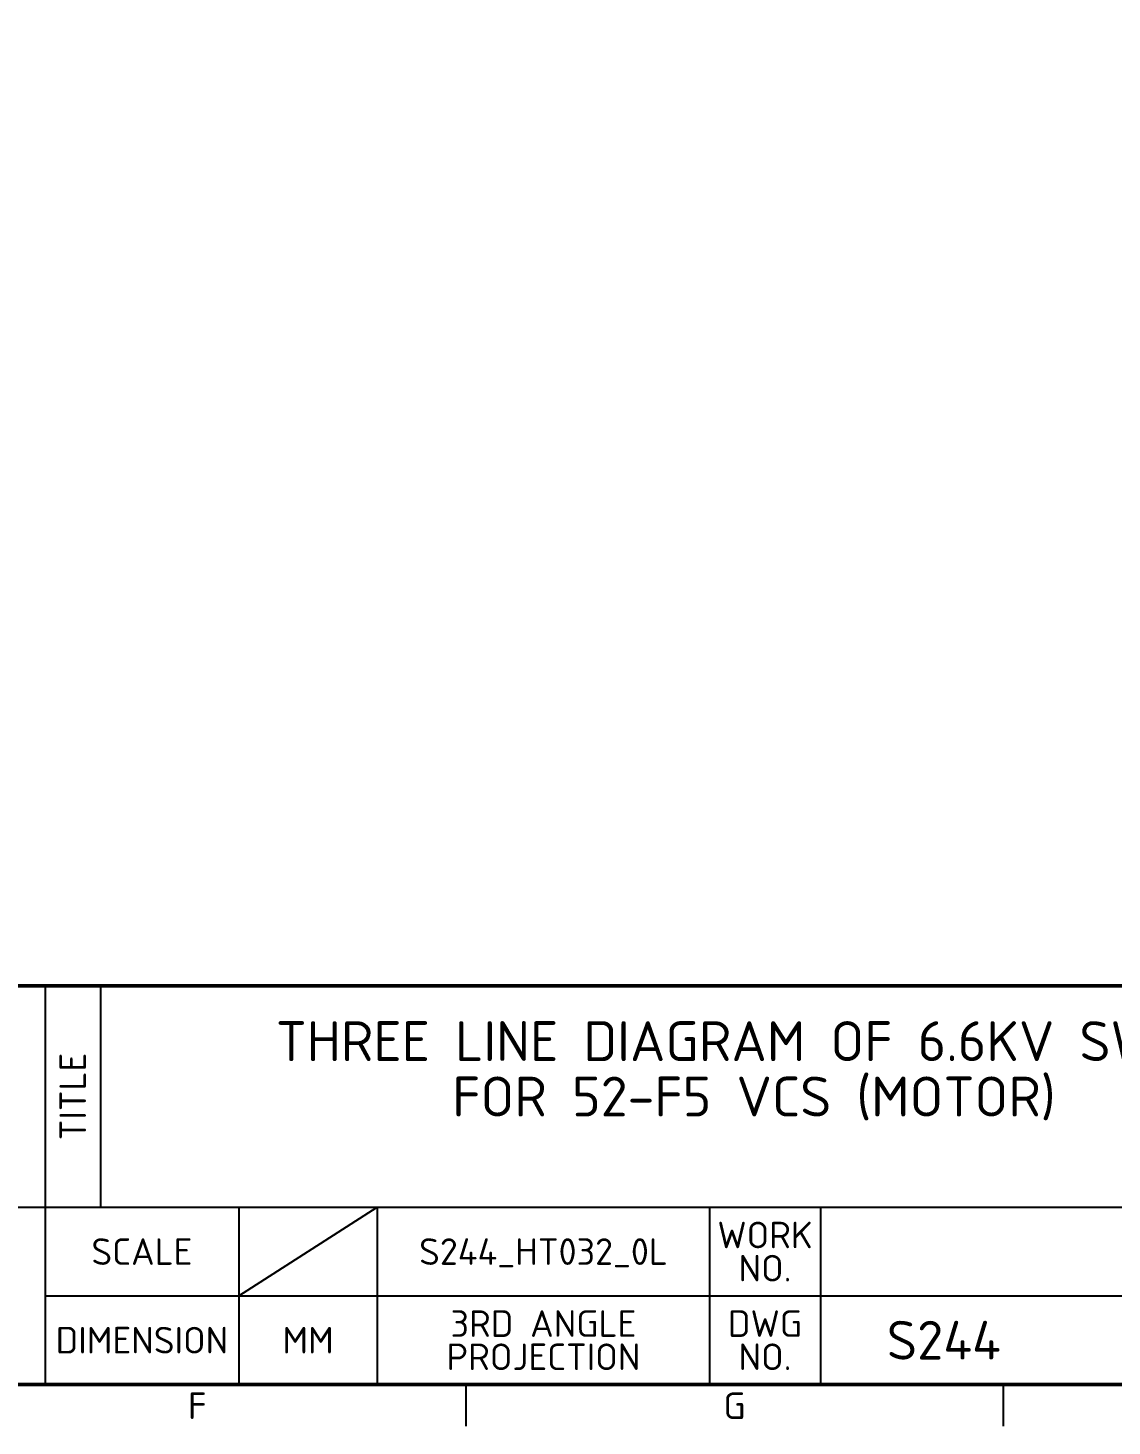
# Model space of a CAD drawing. Header units: millimetres. Extents: x 0 to 612, y 1 to 337.
# Drawn here: x 294.2 to 401.9, y 3 to 141.9 of the extents above; entities that cross this region are included whole.
import ezdxf
from ezdxf.enums import TextEntityAlignment as Align

# ---------------------------------------------------------------- set-up
doc = ezdxf.new("R2010")
doc.units = ezdxf.units.MM
for name, color, linetype in [('MISC', 7, 'Continuous'), ('Sheet Line', 3, 'Continuous'), ('Sheet Text', 2, 'Continuous'), ('SYMS', 7, 'Continuous')]:
    doc.layers.add(name, color=color, linetype=linetype)
doc.layers.add('Sheet Out Line', color=2, linetype='Continuous', lineweight=50)
doc.styles.add('WD_IEC', font='ISOCP2.shx', dxfattribs={"width": 1.1, "height": 2.4, "bigfont": 'whgtxt.shx'})
pattern_1 = [(45, (123.85557, 95.69532), (-0.1122532, 0.1122532), [])]

# ---------------------------------------------------------------- blocks, each defined once
blk = doc.blocks.new('LSSA3')
h = blk.add_hatch()
h.set_pattern_fill('ANSI31', color=256, scale=0.05, style=0)
h.set_pattern_definition(pattern_1)
h.paths.add_polyline_path([(345.99, 108.51), (346.14, 108.51)], flags=17)
edge = h.paths.add_edge_path(flags=17)
edge.add_line((345.83, 108.51), (345.99, 108.51))
edge.add_line((345.83, 108.51), (345.99, 108.51))
at = {"layer": 'Sheet Line'}
for p, q in [((269, 42.5), (269, 6.5)), ((274, 42.5), (274, 22.5)), ((164, 22.5), (404, 22.5)), ((286.5, 22.5), (286.5, 6.5)), ((286.5, 14.5), (299, 22.5)), ((299, 22.5), (299, 6.5)), ((329, 22.5), (329, 6.5)), ((339, 22.5), (339, 6.5)), ((269, 14.5), (404, 14.5)), ((307, 6.5), (307, 2.75)), ((355.5, 6.5), (355.5, 2.75))]:
    blk.add_line(p, q, dxfattribs=at)
at = {"layer": 'Sheet Out Line'}
blk.add_line((16, 42.5), (404, 42.5), dxfattribs=at)
blk.add_lwpolyline([(16, 6.5), (404, 6.5), (404, 283.5), (16, 283.5)], close=True, dxfattribs=at)
at = {"style": 'WD_IEC', "width": 1.1}
for tag, height, p in [('DESC4', 2.4, (57.5, 39.5)), ('CUSTOMERS31', 3.8, (219, 38)), ('TITLE1', 3.6, (333, 37.5)), ('CUSTOMERS21', 3.8, (219, 35.25)), ('DESC3', 2.4, (57.5, 33.5)), ('CUSTOMERS32', 3.8, (219, 32.5)), ('TITLE2', 3.6, (333, 32.5)), ('CUSTOMERS22', 3.8, (219, 29.75)), ('RN', 3.5, (398, 28.75)), ('TITLE3', 3.6, (333, 27.5)), ('DESC2', 2.4, (57.5, 27.5)), ('CUSTOMERS33', 3.8, (219, 27)), ('DESC1', 2.4, (57.5, 21.5)), ('WORKNO', 3.5, (365.5, 18.5)), ('FILE', 2.4, (314, 18.5)), ('DESC0', 2.4, (57.5, 15.5)), ('SHN', 2.4, (395, 12)), ('TSH', 2.4, (401, 9))]:
    blk.add_attdef(tag, text='', height=height, dxfattribs=at).set_placement(p, align=Align.MIDDLE_CENTER)
at = {"style": 'WD_IEC'}
for tag, p in [('DATE4', (96.5, 39.5)), ('DRWN4', (111.5, 39.5)), ('DSGN4', (126.5, 39.5)), ('CHKD4', (141.5, 39.5)), ('APPD4', (156.5, 39.5)), ('DATE3', (96.5, 33.5)), ('DRWN3', (111.5, 33.5)), ('DSGN3', (126.5, 33.5)), ('CHKD3', (141.5, 33.5)), ('APPD3', (156.5, 33.5)), ('DATE2', (96.5, 27.5)), ('DRWN2', (111.5, 27.5)), ('DSGN2', (126.5, 27.5)), ('CHKD2', (141.5, 27.5)), ('APPD2', (156.5, 27.5)), ('DATE1', (96.5, 21.5)), ('DRWN1', (111.5, 21.5)), ('DSGN1', (126.5, 21.5)), ('CHKD1', (141.5, 21.5)), ('APPD1', (156.5, 21.5)), ('DATE0', (96.5, 15.5)), ('DRWN0', (111.5, 15.5)), ('DSGN0', (126.5, 15.5)), ('CHKD0', (141.5, 15.5)), ('APPD0', (156.5, 15.5))]:
    blk.add_attdef(tag, text='', height=2.4, dxfattribs=at).set_placement(p, align=Align.MIDDLE_CENTER)
at = {"style": 'WD_IEC', "width": 1.1}
for tag, p in [('DWG1ST', (345, 10.5)), ('DWGNO', (373.49, 10.5))]:
    blk.add_attdef(tag, text='', height=3.5, dxfattribs=at).set_placement(p, align=Align.MIDDLE_LEFT)
at = {"style": 'WD_IEC', "width": 1.1, "flags": 9}
blk.add_attdef('WD_TB', (0, 0), '', height=2.4, dxfattribs=at)
at = {"layer": 'Sheet Text', "style": 'WD_IEC', "width": 1.1}
blk.add_text('TITLE', height=2.4, rotation=90, dxfattribs=at).set_placement((271.5, 32.5), align=Align.MIDDLE_CENTER)
for s, p in [('WORK', (334, 20)), ('SCALE', (277.75, 18.5)), ('NO.', (334, 17)), ('3RD ANGLE', (314, 12)), ('DWG', (334, 12)), ('DIMENSION', (277.75, 10.5)), ('MM', (292.75, 10.5)), ('PROJECTION', (314, 9)), ('NO.', (334, 9))]:
    blk.add_text(s, height=2.4, dxfattribs=at).set_placement(p, align=Align.MIDDLE_CENTER)
for s, p in [('F', (282.75, 3.38)), ('G', (331.25, 3.38))]:
    blk.add_text(s, height=2.4, dxfattribs=at).set_placement(p, align=Align.CENTER)

msp = doc.modelspace()

# ---------------------------------------------------------------- hatches: boundary and pattern name
h = msp.add_hatch()
h.set_pattern_fill('ANSI31', color=256, scale=0.05, style=0)
h.set_pattern_definition(pattern_1)
h.paths.add_polyline_path([(345.99, 108.51), (346.14, 108.51)], flags=17)
edge = h.paths.add_edge_path(flags=17)
edge.add_line((345.83, 108.51), (345.99, 108.51))
edge.add_line((345.83, 108.51), (345.99, 108.51))

# ---------------------------------------------------------------- block references
at = {"layer": 'SYMS'}
ref = msp.add_blockref('LSSA3', (0, 0), dxfattribs=dict(at, xscale=1.1, yscale=1.1, zscale=1.1))
ref.add_attrib('FILE', 'S244_HT032_0L', dxfattribs={"layer": 'MISC', "height": 2.64, "style": 'WD_IEC', "width": 1.1}).set_placement((345.4, 20.35), align=Align.MIDDLE_CENTER)
ref.add_attrib('DWG1ST', 'S244', dxfattribs={"layer": 'MISC', "height": 3.85, "style": 'WD_IEC', "width": 1.1}).set_placement((379.5, 11.55), align=Align.MIDDLE_LEFT)
ref.add_attrib('TITLE1', 'THREE LINE DIAGRAM OF 6.6KV SWGR.', dxfattribs={"layer": 'MISC', "height": 3.96, "style": 'WD_IEC', "width": 1.1}).set_placement((366.3, 41.25), align=Align.MIDDLE_CENTER)
ref.add_attrib('TITLE2', 'FOR 52-F5 VCS (MOTOR)', dxfattribs={"layer": 'MISC', "height": 3.96, "style": 'WD_IEC', "width": 1.1}).set_placement((366.3, 35.75), align=Align.MIDDLE_CENTER)

doc.saveas('drawing.dxf')
